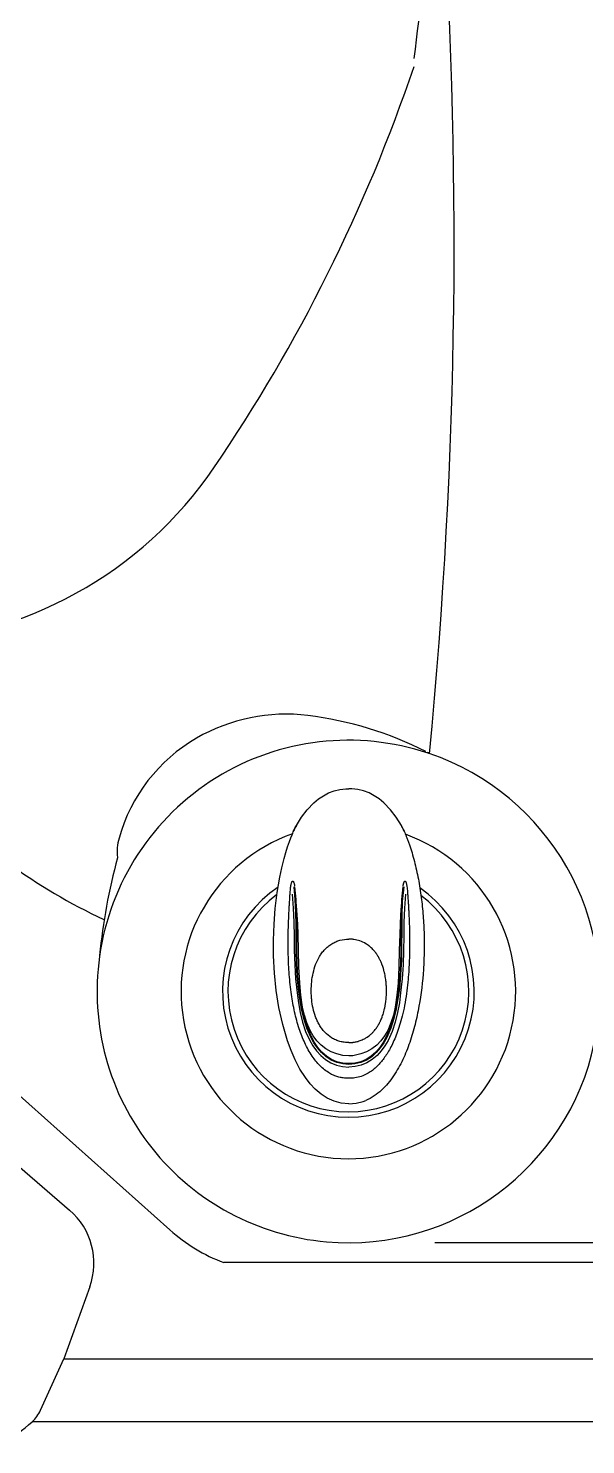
# Model space of a CAD drawing. Extents: x 528 to 612, y 788 to 934.
# Drawn here: x 573.56 to 580.49, y 806.5 to 824.12 of the extents above; entities that cross this region are included whole.
import ezdxf

# ---------------------------------------------------------------- set-up
doc = ezdxf.new("R2010")
doc.units = 0
doc.header["$MEASUREMENT"] = 0
doc.layers.add('1', color=4, linetype='Continuous')

# ---------------------------------------------------------------- blocks, each defined once
blk = doc.blocks.new('DIVERTERVALVE')
at = {"layer": '1', "color": 3, "flags": 128}
for points in [[(-1.211, 0.712), (-1.036, 0.697), (-0.86, 0.691), (-0.684, 0.689), (-0.508, 0.686), (-0.332, 0.68), (-0.156, 0.668), (0.019, 0.65), (0.141, 0.634), (0.262, 0.612), (0.382, 0.583), (0.499, 0.544), (0.611, 0.493), (0.678, 0.454), (0.74, 0.408), (0.797, 0.356), (0.847, 0.297), (0.887, 0.231), (0.917, 0.159), (0.934, 0.084), (0.94, 0.006)], [(-1.302, 0.678), (-1.142, 0.662), (-0.983, 0.655), (-0.824, 0.653), (-0.665, 0.653), (-0.506, 0.652), (-0.348, 0.648), (-0.191, 0.639), (-0.034, 0.624), (0.09, 0.607), (0.214, 0.585), (0.335, 0.556), (0.453, 0.518), (0.566, 0.47), (0.633, 0.433), (0.696, 0.39), (0.754, 0.341), (0.804, 0.285), (0.845, 0.222), (0.875, 0.154), (0.893, 0.081), (0.898, 0.006)], [(-1.3, 0.688), (-1.188, 0.671), (-1.071, 0.658), (-0.952, 0.649), (-0.832, 0.642), (-0.711, 0.638), (-0.508, 0.632), (-0.306, 0.627), (-0.104, 0.617), (0.047, 0.603), (0.197, 0.581), (0.295, 0.559), (0.392, 0.529), (0.485, 0.489), (0.551, 0.451), (0.612, 0.405), (0.666, 0.352), (0.712, 0.292), (0.749, 0.226), (0.777, 0.155), (0.79, 0.107), (0.799, 0.057), (0.802, 0.006)], [(-1.3, 0.688), (-1.119, 0.67), (-0.937, 0.664), (-0.756, 0.663), (-0.574, 0.662), (-0.393, 0.659), (-0.213, 0.65), (-0.033, 0.634), (0.092, 0.616), (0.216, 0.594), (0.338, 0.565), (0.456, 0.527), (0.571, 0.478), (0.638, 0.44), (0.702, 0.397), (0.76, 0.347), (0.811, 0.29), (0.853, 0.226), (0.883, 0.156), (0.901, 0.082), (0.907, 0.006)], [(0.898, 0.006), (0.893, -0.069), (0.875, -0.142), (0.845, -0.21), (0.804, -0.273), (0.753, -0.329), (0.696, -0.378), (0.633, -0.421), (0.566, -0.458), (0.453, -0.506), (0.335, -0.544), (0.213, -0.573), (0.09, -0.595), (-0.034, -0.612), (-0.191, -0.627), (-0.349, -0.636), (-0.507, -0.64), (-0.665, -0.641), (-0.824, -0.641), (-0.983, -0.643), (-1.142, -0.65), (-1.302, -0.666)], [(0.907, 0.006), (0.901, -0.07), (0.883, -0.144), (0.853, -0.214), (0.811, -0.278), (0.76, -0.335), (0.702, -0.385), (0.638, -0.428), (0.57, -0.466), (0.456, -0.515), (0.337, -0.553), (0.216, -0.582), (0.092, -0.604), (-0.033, -0.622), (-0.19, -0.637), (-0.348, -0.645), (-0.506, -0.65), (-0.665, -0.65), (-0.824, -0.651), (-0.983, -0.653), (-1.142, -0.66), (-1.3, -0.676)], [(0.802, 0.006), (0.795, -0.07), (0.777, -0.143), (0.749, -0.214), (0.712, -0.28), (0.666, -0.34), (0.612, -0.393), (0.551, -0.438), (0.485, -0.477), (0.392, -0.517), (0.295, -0.547), (0.197, -0.569), (0.047, -0.591), (-0.104, -0.604), (-0.306, -0.615), (-0.508, -0.62), (-0.711, -0.626), (-0.832, -0.63), (-0.952, -0.637), (-1.071, -0.646), (-1.188, -0.659), (-1.3, -0.676)], [(-1.211, -0.7), (-1.036, -0.685), (-0.86, -0.679), (-0.684, -0.676), (-0.508, -0.674), (-0.332, -0.667), (-0.156, -0.656), (0.019, -0.638), (0.141, -0.621), (0.262, -0.6), (0.382, -0.571), (0.499, -0.532), (0.611, -0.481), (0.678, -0.442), (0.74, -0.396), (0.797, -0.344), (0.847, -0.285), (0.887, -0.219), (0.917, -0.147), (0.934, -0.072), (0.94, 0.006)]]:
    blk.add_lwpolyline(points, dxfattribs=at)
at = {"layer": '1', "flags": 128}
for points in [[(-2.064, 0.659), (-2.166, 0.596), (-2.261, 0.523), (-2.348, 0.44), (-2.394, 0.383), (-2.435, 0.322), (-2.469, 0.258), (-2.495, 0.189), (-2.513, 0.117), (-2.521, 0.044), (-2.522, 0.006)], [(-1.987, 0.698), (-1.996, 0.694), (-2.012, 0.686), (-2.04, 0.672), (-2.064, 0.659)], [(1.396, 0.006), (1.389, 0.095), (1.367, 0.184), (1.355, 0.216)], [(-2.064, -0.647), (-2.166, -0.584), (-2.261, -0.511), (-2.347, -0.428), (-2.394, -0.371), (-2.435, -0.31), (-2.469, -0.246), (-2.495, -0.177), (-2.513, -0.105), (-2.521, -0.032), (-2.522, 0.006)], [(1.396, 0.006), (1.388, -0.088), (1.365, -0.178), (1.327, -0.262), (1.277, -0.34), (1.216, -0.412), (1.147, -0.477), (1.072, -0.535), (0.965, -0.603), (0.852, -0.662), (0.734, -0.713), (0.615, -0.757), (0.409, -0.817), (0.199, -0.863), (-0.014, -0.896), (-0.228, -0.918), (-0.442, -0.929), (-0.64, -0.931), (-0.837, -0.924), (-1.034, -0.909), (-1.229, -0.886), (-1.421, -0.853), (-1.539, -0.828), (-1.654, -0.799), (-1.729, -0.777), (-1.801, -0.755), (-1.867, -0.732), (-1.911, -0.715), (-1.949, -0.701), (-1.97, -0.692), (-1.987, -0.686)], [(-1.987, -0.686), (-1.996, -0.682), (-2.012, -0.674), (-2.04, -0.66), (-2.064, -0.647)]]:
    blk.add_lwpolyline(points, dxfattribs=at)
at = {"layer": '1'}
for start, end in [(0, 160.0396), (199.5487, 0)]:
    blk.add_arc((0, 0), 2.08, start, end, dxfattribs=at)
at = {"layer": '1', "color": 3}
for radius, start, end in [(1.565, 0, 145.3967), (1.497, 0, 142.9103), (1.565, 213.9486, 0), (1.497, 216.4268, 0)]:
    blk.add_arc((0, 0), radius, start, end, dxfattribs=at)
at = {"layer": '1'}
for points, knots in [([(-1.987, 0.698), (-1.974, 0.703), (-1.954, 0.711), (-1.917, 0.725), (-1.904, 0.73), (-1.876, 0.74), (-1.861, 0.746), (-1.831, 0.757), (-1.815, 0.762), (-1.782, 0.773), (-1.766, 0.778), (-1.715, 0.794), (-1.681, 0.804), (-1.61, 0.823), (-1.573, 0.832), (-1.5, 0.849), (-1.463, 0.857), (-1.389, 0.872), (-1.351, 0.879), (-1.275, 0.891), (-1.237, 0.897), (-1.123, 0.912), (-1.046, 0.921), (-0.893, 0.933), (-0.815, 0.938), (-0.661, 0.943), (-0.583, 0.943), (-0.429, 0.941), (-0.351, 0.938), (-0.121, 0.923), (0.032, 0.905), (0.259, 0.864), (0.334, 0.848), (0.447, 0.819), (0.484, 0.809), (0.559, 0.787), (0.596, 0.775), (0.706, 0.738), (0.778, 0.709), (0.883, 0.66), (0.917, 0.642), (0.985, 0.604), (1.018, 0.584), (1.083, 0.54), (1.114, 0.517), (1.173, 0.467), (1.201, 0.44), (1.254, 0.383), (1.279, 0.352), (1.321, 0.287), (1.34, 0.252), (1.355, 0.216)], [0, 0, 0, 0, 0.03125, 0.03125, 0.046875, 0.046875, 0.0625, 0.0625, 0.078125, 0.078125, 0.09375, 0.09375, 0.125, 0.125, 0.15625, 0.15625, 0.1875, 0.1875, 0.21875, 0.21875, 0.25, 0.25, 0.3125, 0.3125, 0.375, 0.375, 0.4375, 0.4375, 0.5, 0.5, 0.625, 0.625, 0.6875, 0.6875, 0.71875, 0.71875, 0.75, 0.75, 0.8125, 0.8125, 0.84375, 0.84375, 0.875, 0.875, 0.90625, 0.90625, 0.9375, 0.9375, 0.96875, 0.96875, 1, 1, 1, 1]), ([(-1.987, 0.698), (-1.988, 0.697), (-1.99, 0.697), (-1.995, 0.695), (-1.997, 0.693), (-2.006, 0.69), (-2.013, 0.686), (-2.026, 0.679), (-2.034, 0.676), (-2.049, 0.668), (-2.056, 0.664), (-2.064, 0.659)], [0, 0, 0, 0, 0.125, 0.125, 0.25, 0.25, 0.5, 0.5, 0.75, 0.75, 1, 1, 1, 1]), ([(-2.064, -0.647), (-2.056, -0.651), (-2.049, -0.656), (-2.034, -0.664), (-2.026, -0.667), (-2.013, -0.674), (-2.006, -0.677), (-1.997, -0.681), (-1.995, -0.683), (-1.99, -0.685), (-1.988, -0.685), (-1.987, -0.686)], [0, 0, 0, 0, 0.25, 0.25, 0.5, 0.5, 0.75, 0.75, 0.875, 0.875, 1, 1, 1, 1])]:
    blk.add_open_spline(points, degree=3, knots=knots, dxfattribs=at)
at = {"layer": '1', "color": 3}
for points, knots in [([(-1.309, 0.68), (-1.312, 0.68), (-1.318, 0.681), (-1.326, 0.683), (-1.334, 0.685), (-1.343, 0.687), (-1.351, 0.69), (-1.358, 0.692), (-1.363, 0.695), (-1.367, 0.697), (-1.37, 0.699), (-1.373, 0.702), (-1.373, 0.705), (-1.372, 0.707), (-1.371, 0.71), (-1.367, 0.712), (-1.363, 0.714), (-1.358, 0.716), (-1.35, 0.719), (-1.336, 0.723), (-1.315, 0.727), (-1.288, 0.731), (-1.26, 0.734), (-1.234, 0.736), (-1.219, 0.737), (-1.212, 0.737)], [0, 0, 0, 0, 0.0363, 0.0726, 0.108899, 0.149977, 0.191052, 0.221863, 0.252669, 0.275327, 0.29799, 0.315121, 0.332215, 0.34852, 0.364795, 0.381622, 0.398486, 0.421273, 0.444094, 0.505241, 0.585692, 0.690463, 0.826017, 0.913008, 1, 1, 1, 1]), ([(-1.212, 0.737), (-1.209, 0.737), (-1.196, 0.738), (-1.17, 0.74), (-1.134, 0.742), (-1.093, 0.745), (-1.049, 0.748), (-0.999, 0.75), (-0.944, 0.753), (-0.882, 0.756), (-0.813, 0.758), (-0.738, 0.76), (-0.655, 0.761), (-0.565, 0.761), (-0.466, 0.76), (-0.358, 0.756), (-0.24, 0.75), (-0.111, 0.739), (0.029, 0.723), (0.169, 0.7), (0.301, 0.672), (0.417, 0.639), (0.519, 0.605), (0.609, 0.569), (0.688, 0.531), (0.757, 0.492), (0.817, 0.453), (0.869, 0.414), (0.914, 0.374), (0.955, 0.333), (0.993, 0.285), (1.029, 0.229), (1.059, 0.16), (1.077, 0.084), (1.08, 0.031), (1.08, 0.006)], [0.0342133, 0.0342133, 0.0342133, 0.0342133, 0.0372226, 0.0493875, 0.0629178, 0.0779265, 0.0945205, 0.1128631, 0.1332546, 0.1560166, 0.1814365, 0.2093275, 0.239663, 0.2728559, 0.3092641, 0.348779, 0.3920627, 0.4400033, 0.4926594, 0.5475401, 0.5974105, 0.6414151, 0.6807211, 0.7160341, 0.7477155, 0.7764632, 0.8028293, 0.8262781, 0.8475195, 0.8680151, 0.8892787, 0.9128725, 0.9401017, 0.969074, 0.9965284, 0.9965284, 0.9965284, 0.9965284]), ([(0.636, 0.006), (0.636, 0.011), (0.636, 0.018), (0.635, 0.032), (0.634, 0.046), (0.633, 0.058), (0.63, 0.078), (0.626, 0.098), (0.621, 0.118), (0.615, 0.139), (0.605, 0.166), (0.587, 0.203), (0.569, 0.233), (0.552, 0.256), (0.533, 0.279), (0.519, 0.293), (0.503, 0.309), (0.491, 0.319), (0.477, 0.331), (0.464, 0.341), (0.451, 0.351), (0.436, 0.361), (0.422, 0.369), (0.407, 0.378), (0.392, 0.387), (0.376, 0.395), (0.36, 0.402), (0.343, 0.41), (0.325, 0.417), (0.307, 0.424), (0.272, 0.436), (0.235, 0.446), (0.205, 0.452), (0.187, 0.456), (0.169, 0.459), (0.148, 0.463), (0.129, 0.465), (0.11, 0.468), (0.093, 0.469), (0.075, 0.471), (0.059, 0.472), (0.045, 0.472), (0.027, 0.473), (0.009, 0.474), (-0.008, 0.474), (-0.01, 0.474), (-0.013, 0.474), (-0.019, 0.474), (-0.036, 0.473), (-0.055, 0.473), (-0.073, 0.472), (-0.096, 0.47), (-0.119, 0.468), (-0.142, 0.466), (-0.172, 0.462), (-0.2, 0.457), (-0.231, 0.45), (-0.268, 0.441), (-0.305, 0.43), (-0.337, 0.418), (-0.355, 0.411), (-0.372, 0.404), (-0.388, 0.396), (-0.404, 0.388), (-0.42, 0.38), (-0.435, 0.371), (-0.449, 0.362), (-0.464, 0.352), (-0.477, 0.343), (-0.49, 0.333), (-0.504, 0.321), (-0.518, 0.309), (-0.529, 0.298), (-0.542, 0.285), (-0.555, 0.271), (-0.564, 0.26), (-0.574, 0.247), (-0.585, 0.232), (-0.606, 0.197), (-0.631, 0.145), (-0.643, 0.092), (-0.648, 0.062), (-0.649, 0.052), (-0.65, 0.037), (-0.651, 0.022), (-0.651, 0.011), (-0.651, 0.006)], [0, 0, 0, 0, 0.008053, 0.01208, 0.02416, 0.030201, 0.032215, 0.058046, 0.064511, 0.066666, 0.095388, 0.112699, 0.136175, 0.154292, 0.160334, 0.185275, 0.188534, 0.198309, 0.211339, 0.219894, 0.225026, 0.238707, 0.249526, 0.253131, 0.267547, 0.278985, 0.282797, 0.298039, 0.310173, 0.314216, 0.330386, 0.373436, 0.377866, 0.382296, 0.40444, 0.408868, 0.417722, 0.436905, 0.44133, 0.447229, 0.466891, 0.468857, 0.470824, 0.49689, 0.49922, 0.499608, 0.499996, 0.504905, 0.509813, 0.529448, 0.536812, 0.539266, 0.568644, 0.57599, 0.578439, 0.619972, 0.624396, 0.633244, 0.684608, 0.688585, 0.692562, 0.716421, 0.72018, 0.72394, 0.746493, 0.750053, 0.753614, 0.774974, 0.780041, 0.78173, 0.801995, 0.811641, 0.813248, 0.827713, 0.843149, 0.844693, 0.852411, 0.870311, 0.876279, 0.922299, 0.965058, 0.967216, 0.97369, 0.982461, 0.991231, 1, 1, 1, 1]), ([(1.08, 0.006), (1.08, -0.003), (1.08, -0.022), (1.078, -0.049), (1.074, -0.077), (1.069, -0.104), (1.062, -0.131), (1.053, -0.158), (1.043, -0.183), (1.031, -0.209), (1.01, -0.247), (0.976, -0.297), (0.924, -0.354), (0.867, -0.404), (0.775, -0.472), (0.642, -0.545), (0.456, -0.618), (0.255, -0.672), (0.029, -0.712), (-0.209, -0.737), (-0.45, -0.749), (-0.683, -0.75), (-0.843, -0.745), (-0.938, -0.741), (-0.969, -0.74), (-0.999, -0.738), (-1.03, -0.737), (-1.06, -0.735), (-1.091, -0.733), (-1.121, -0.731), (-1.151, -0.729), (-1.182, -0.727), (-1.202, -0.726), (-1.212, -0.725)], [0, 0, 0, 0, 0.010558, 0.021139, 0.031726, 0.042309, 0.052885, 0.063457, 0.074032, 0.084612, 0.095193, 0.124266, 0.153341, 0.182421, 0.211499, 0.283444, 0.355412, 0.438607, 0.521818, 0.617176, 0.712534, 0.797902, 0.883265, 0.894938, 0.906612, 0.918285, 0.929959, 0.941633, 0.953307, 0.96498, 0.976652, 0.988325, 1, 1, 1, 1]), ([(0.636, 0.006), (0.636, -0.013), (0.635, -0.032), (0.63, -0.069), (0.626, -0.087), (0.616, -0.123), (0.61, -0.141), (0.595, -0.175), (0.586, -0.192), (0.557, -0.24), (0.533, -0.268), (0.492, -0.307), (0.478, -0.319), (0.447, -0.341), (0.432, -0.351), (0.4, -0.37), (0.383, -0.379), (0.349, -0.395), (0.332, -0.402), (0.28, -0.422), (0.244, -0.432), (0.173, -0.447), (0.137, -0.453), (0.082, -0.458), (0.063, -0.459), (0.026, -0.461), (0.008, -0.462), (-0.084, -0.461), (-0.157, -0.454), (-0.265, -0.43), (-0.3, -0.42), (-0.369, -0.394), (-0.402, -0.378), (-0.45, -0.35), (-0.465, -0.34), (-0.495, -0.317), (-0.509, -0.306), (-0.536, -0.28), (-0.548, -0.267), (-0.572, -0.238), (-0.583, -0.223), (-0.602, -0.191), (-0.611, -0.175), (-0.626, -0.14), (-0.632, -0.123), (-0.647, -0.069), (-0.651, -0.032), (-0.651, 0.006)], [0, 0, 0, 0, 0.03125, 0.03125, 0.0625, 0.0625, 0.09375, 0.09375, 0.125, 0.125, 0.1875, 0.1875, 0.21875, 0.21875, 0.25, 0.25, 0.28125, 0.28125, 0.3125, 0.3125, 0.375, 0.375, 0.4375, 0.4375, 0.46875, 0.46875, 0.5, 0.5, 0.625, 0.625, 0.6875, 0.6875, 0.75, 0.75, 0.78125, 0.78125, 0.8125, 0.8125, 0.84375, 0.84375, 0.875, 0.875, 0.90625, 0.90625, 0.9375, 0.9375, 1, 1, 1, 1]), ([(-1.212, -0.725), (-1.217, -0.725), (-1.227, -0.724), (-1.249, -0.722), (-1.276, -0.72), (-1.305, -0.716), (-1.328, -0.712), (-1.343, -0.709), (-1.353, -0.706), (-1.358, -0.704), (-1.363, -0.702), (-1.367, -0.7), (-1.37, -0.698), (-1.372, -0.696), (-1.373, -0.693), (-1.373, -0.691), (-1.371, -0.688), (-1.369, -0.686), (-1.366, -0.684), (-1.361, -0.682), (-1.356, -0.679), (-1.347, -0.676), (-1.336, -0.673), (-1.325, -0.671), (-1.317, -0.669), (-1.312, -0.668), (-1.309, -0.667)], [0, 0, 0, 0, 0.059357, 0.118714, 0.263838, 0.376487, 0.463331, 0.529754, 0.554942, 0.580124, 0.598746, 0.617366, 0.633174, 0.648965, 0.664449, 0.679901, 0.696148, 0.712421, 0.734541, 0.756667, 0.78647, 0.816276, 0.895436, 0.93029, 0.965145, 1, 1, 1, 1])]:
    blk.add_open_spline(points, degree=3, knots=knots, dxfattribs=at)
blk = doc.blocks.new('2010 FLAIR')
at = {"layer": '1', "color": 3, "linetype": 'Continuous'}
for p, q in [((50.283, 9.505), (50.292, 9.502)), ((50.298, 9.495), (50.283, 9.505)), ((50.294, 9.511), (50.292, 9.502)), ((47.086, 3.567), (44.563, 5.822)), ((44.298, 5.145), (45.839, 3.813)), ((50.379, 3.41), (67.126, 3.41)), ((49.305, 3.16), (47.757, 3.16)), ((67.126, 3.16), (49.305, 3.16)), ((46.089, 2.859), (45.766, 1.965)), ((45.477, 1.325), (45.765, 1.962)), ((45.765, 1.962), (71.235, 1.962)), ((71.235, 1.182), (45.378, 1.182))]:
    blk.add_line(p, q, dxfattribs=at)
at = {"layer": '1', "color": 2}
for centre, radius, start, end in [((-103.54, 37.212), 154.843, 352.92438, 354.29539), ((30.672, 24.616), 20.531, 325.7019, 341.3153), ((43.5, 15.866), 5.003, 272.0802, 325.7019), ((49.305, 6.533), 3.125, 71.462, 172.0027), ((49.305, 6.533), 3.125, 265, 71.2329), ((49.305, 6.533), 3.125, 172.0027, 265)]:
    blk.add_arc(centre, radius, start, end, dxfattribs=at)
at = {"layer": '1', "color": 3}
for centre, radius, start, end in [((-15.579, 15.851), 66.199, 354.48485, 4.09177), ((48.53, 7.756), 2.226, 82.982, 120.0159), ((48.262, 5.578), 4.42, 62.9911, 82.982), ((48.454, 7.887), 2.074, 120.0159, 164.5986), ((46.925, 8.279), 0.497, 161.27, 189.0379), ((49.387, 14.045), 7.318, 233.8514, 244.7393), ((53.851, 6.203), 7.68, 164.9747, 174.1786), ((45.27, 3.154), 0.871, 340.2465, 49.1973), ((45.032, 1.528), 0.489, 314.4422, 335.4754), ((36.124, 12.617), 14.711, 307.176, 308.9625)]:
    blk.add_arc(centre, radius, start, end, dxfattribs=at)
at = {"layer": '1', "color": 3, "linetype": 'Continuous'}
for centre, radius, start, end in [((49.305, 6.533), 3.125, 71.2339, 71.462), ((48.511, 5.16), 2.137, 228.2118, 249.3406)]:
    blk.add_arc(centre, radius, start, end, dxfattribs=at)
at = {"layer": '1', "color": 3, "rotation": 270}
blk.add_blockref('DIVERTERVALVE', (49.305, 6.533), dxfattribs=at)

msp = doc.modelspace()

# ---------------------------------------------------------------- block references
at = {"layer": '1'}
msp.add_blockref('2010 FLAIR', (528.234, 805.604), dxfattribs=at)

doc.saveas('drawing.dxf')
